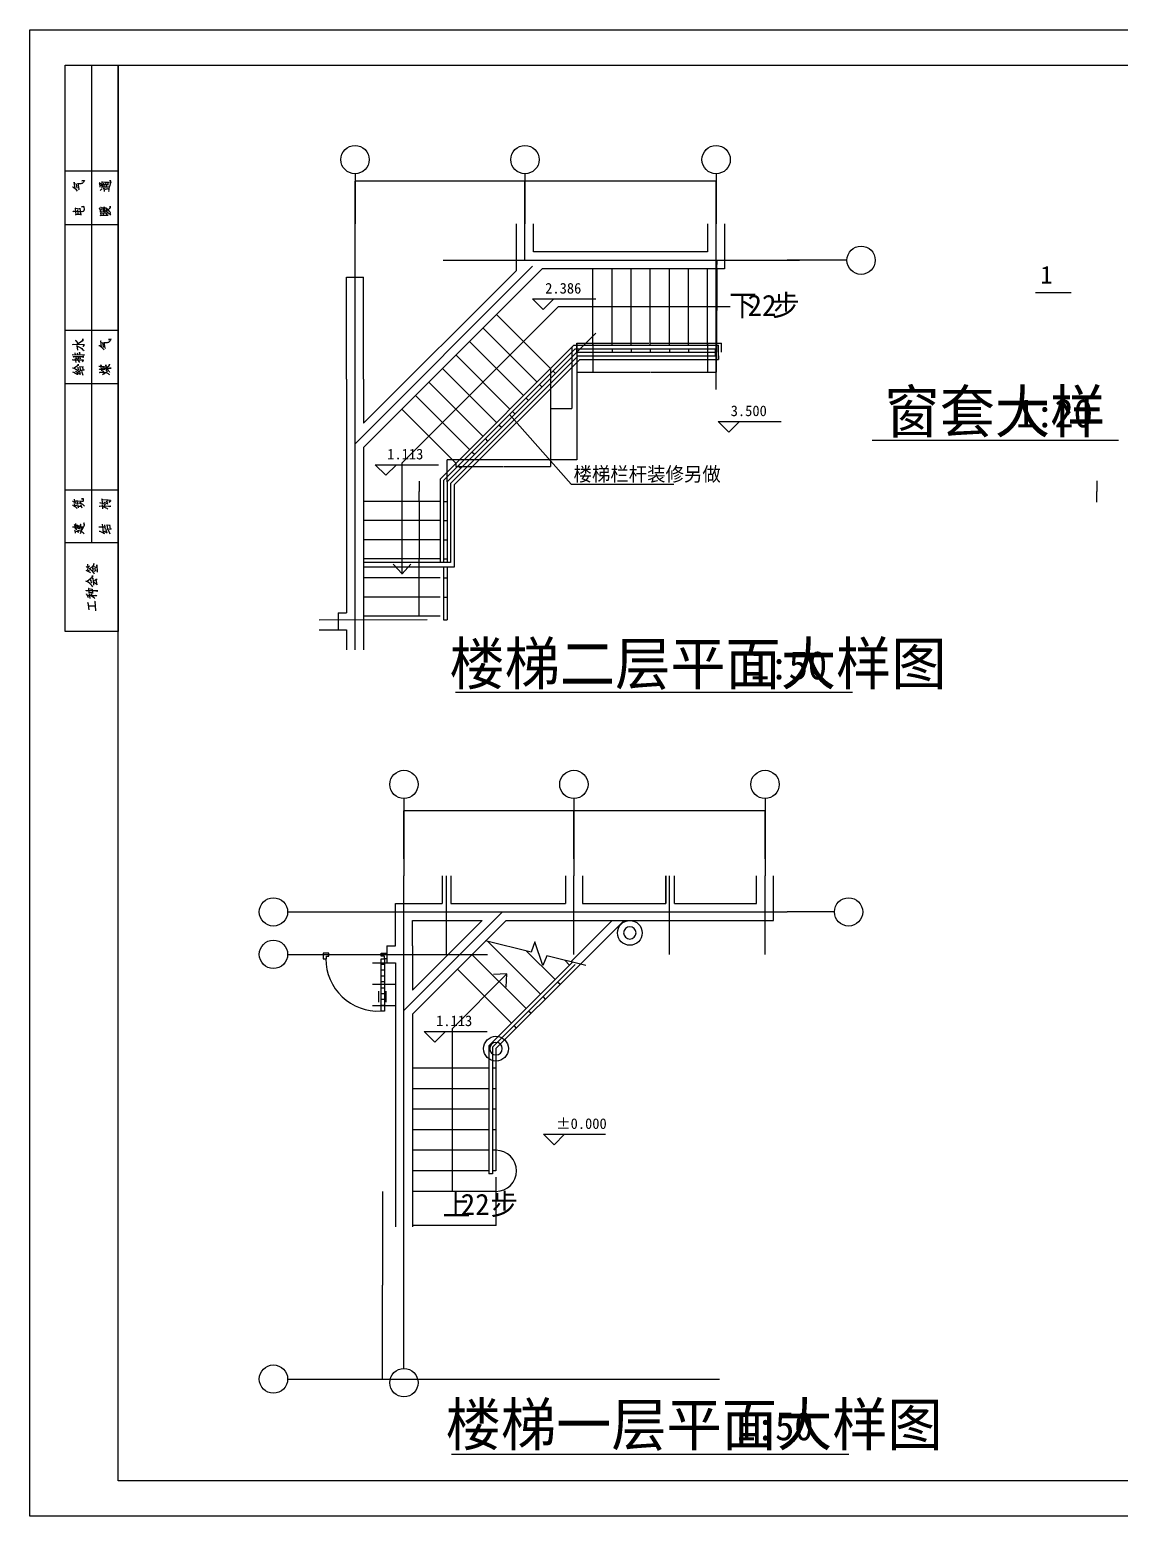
# Model space of a CAD drawing. Header units: metres. Extents: x -856099 to -826399, y -28699 to -7699.
# Drawn here: x -856099 to -840696, y -28699 to -7699 of the extents above; entities that cross this region are included whole.
import ezdxf

# ---------------------------------------------------------------- set-up
doc = ezdxf.new("R2010")
doc.units = ezdxf.units.M
for name, color, linetype in [('AXIS', 3, 'Continuous'), ('COLUMN', 7, 'Continuous'), ('DOTE', 1, 'Continuous'), ('PUB_DIM', 3, 'Continuous'), ('STAIR', 2, 'Continuous'), ('TEXT', 7, 'Continuous'), ('WALL', 255, 'Continuous'), ('WINDOW', 2, 'Continuous')]:
    doc.layers.add(name, color=color, linetype=linetype)
doc.dimstyles.get("Standard").update_dxf_attribs({"dimtxt": 2.5, "dimasz": 2.5, "dimexe": 1.25, "dimexo": 0.625, "dimtad": 1, "dimcen": 2.5, "dimazin": 3, "dimtfac": 1, "dimtmove": 0, "dimatfit": 3})

# ---------------------------------------------------------------- blocks, each defined once
blk = doc.blocks.new('M_A24LXR')
for p, q in [((-0.49, 0.75), (-0.49, 0.58)), ((-0.46, 0.07), (-0.46, 0.89)), ((-0.46, 0.89), (-0.41, 0.89)), ((-0.46, 0.8), (-0.41, 0.8)), ((-0.46, 0.71), (-0.41, 0.71)), ((-0.41, 0.89), (-0.41, 0.07)), ((-0.37, 0.75), (-0.37, 0.58)), ((-0.46, 0.62), (-0.41, 0.62)), ((-0.46, 0.53), (-0.41, 0.53)), ((-0.46, 0.43), (-0.41, 0.43)), ((-0.46, 0.34), (-0.41, 0.34)), ((-0.46, 0.25), (-0.41, 0.25)), ((-0.5, 0.07), (-0.46, 0.07)), ((-0.5, -0.02), (-0.5, 0.07)), ((-0.46, 0.16), (-0.41, 0.16)), ((-0.41, 0.07), (-0.46, 0.07)), ((-0.46, 0.07), (-0.46, 0.03)), ((-0.46, 0.03), (-0.41, 0.03)), ((-0.41, 0.03), (-0.41, -0.02)), ((0.45, 0.03), (0.41, 0.03)), ((0.41, 0.03), (0.41, -0.02)), ((0.5, 0.07), (0.45, 0.07)), ((0.45, 0.07), (0.45, 0.03)), ((0.5, -0.02), (0.5, 0.07)), ((-0.5, -0.02), (-0.5, -0.02)), ((-0.41, -0.02), (-0.5, -0.02)), ((0.41, -0.02), (0.5, -0.02)), ((0.5, -0.02), (0.5, -0.02))]:
    blk.add_line(p, q)
blk.add_arc((-0.36, 0.07), 0.82, 359.91, 93.18)
blk = doc.blocks.new('_AXISO')
blk.add_circle((0, 0), 0.5)
blk = doc.blocks.new('_YZH')
blk.add_lwpolyline([(-0.25, 0, 1), (0.25, 0, 1)], format="xyb", close=True)
blk = doc.blocks.new('A_SIGN')
for p, q in [((-135, 0), (-135, 15)), ((-120, 15), (-120, 0)), ((-90, 0), (-90, 15)), ((-75, 0), (-75, 15)), ((-45, 15), (-45, 0)), ((-30, 0), (-30, 15)), ((-135, 7.5), (0, 7.5))]:
    blk.add_line(p, q)
blk.add_lwpolyline([(0, 0), (-160, 0), (-160, 15), (0, 15)], close=True)
for points in [[(-130.55, 10.42), (-130.6, 10.17), (-130.55, 9.98), (-130.52, 12.76), (-130.55, 12.96)], [(-125.26, 11.58), (-125.15, 11.72), (-124.98, 11.88), (-124.81, 12.13), (-124.43, 12.79), (-124.43, 12.93)], [(-123.85, 11.86), (-123.71, 12.08), (-123.49, 12.41), (-123.3, 12.79), (-123.27, 12.93)], [(-86.71, 11.65), (-87.5, 11.51), (-87.45, 11.54), (-87.12, 12.09), (-86.84, 12.59), (-86.79, 12.78)], [(-86.65, 11.12), (-86.37, 11.43), (-86.18, 11.7), (-85.93, 12.12), (-85.74, 12.45), (-85.63, 12.78), (-85.63, 12.92)], [(-85, 11.54), (-84.86, 11.4), (-84.45, 11.32), (-84.89, 11.35), (-85.69, 12.61)], [(-83.37, 9.88), (-83.84, 10.13), (-83.4, 9.83), (-83.37, 9.88), (-83.34, 10.13), (-83.34, 12.89), (-83.29, 12.81), (-83.4, 12.97)], [(-82.46, 10.16), (-82.49, 9.94), (-82.46, 9.69), (-82.46, 12.72), (-82.43, 12.67), (-82.54, 12.81)], [(-81.88, 10.11), (-81.91, 9.83), (-81.88, 9.55), (-81.91, 12.89), (-81.85, 12.83), (-81.96, 12.97)], [(-79.04, 9.61), (-79.54, 9.97), (-79.04, 9.53), (-79.02, 9.66), (-78.99, 9.91), (-78.96, 12.72), (-79.02, 12.97)], [(-39.98, 9.79), (-40.01, 10.42), (-39.9, 9.76), (-39.96, 9.73), (-40.07, 9.71), (-40.75, 9.65), (-41.06, 9.68), (-41.2, 9.73), (-41.31, 9.87), (-41.39, 10.01), (-41.42, 10.28), (-41.42, 10.81), (-41.39, 12.1), (-41.39, 12.76), (-41.33, 12.74), (-41.44, 12.85)], [(-35.6, 11.5), (-35.27, 11.77), (-35.02, 12.08), (-34.66, 12.52), (-34.47, 12.82), (-34.47, 12.96)], [(-152.06, 8.56), (-151.9, 8.62), (-151.79, 8.59), (-153.88, 8.34)], [(-149.61, 8.86), (-149.47, 8.97), (-149.42, 8.95), (-149.86, 8.75), (-149.89, 8.75), (-150.19, 8.62), (-150.46, 8.53)], [(-149.86, 8.73), (-149.89, 6), (-149.91, 6.16), (-149.89, 6.33)], [(-149.14, 8.17), (-147.85, 8.31), (-147.9, 8.39), (-148.04, 7.38), (-149.11, 7.29), (-149.14, 7.13), (-149.14, 7.07), (-149.11, 7.35), (-149.14, 7.62), (-149.14, 8.17), (-149.2, 8.42)], [(-148.56, 6.3), (-148.62, 5.94), (-148.56, 5.8), (-148.56, 9.08), (-148.48, 9.03), (-148.62, 9.19)], [(-147.38, 7.13), (-147.05, 7.43), (-146.72, 7.76), (-146.44, 8.06), (-146.11, 8.53), (-145.86, 8.97), (-145.83, 9.11)], [(-144.84, 7.49), (-144.68, 7.35), (-144.24, 7.26), (-144.65, 7.29), (-144.68, 7.29), (-145.94, 8.78)], [(-143.49, 7.87), (-143.27, 8.15), (-143.08, 8.48), (-142.86, 8.89), (-142.83, 9.08)], [(-143.05, 8.53), (-142.25, 8.62)], [(-142.86, 8.5), (-142.67, 8.09)], [(-142.11, 8.17), (-141.78, 8.95), (-141.81, 9.08)], [(-141.98, 8.45), (-140.98, 8.59)], [(-141.67, 8.42), (-141.43, 7.98)], [(-132.5, 9.62), (-132.37, 9.73), (-132.17, 9.93), (-131.95, 10.2), (-131.81, 10.42), (-131.68, 10.67), (-131.57, 11.06), (-131.46, 11.5), (-131.4, 11.44), (-132.01, 11.3), (-131.95, 11.25), (-131.65, 12.08), (-131.59, 12.3), (-131.48, 12.24), (-132.23, 12.16)], [(-132.34, 10.7), (-132.06, 10.59), (-131.84, 10.5), (-131.51, 10.34), (-131.18, 10.15), (-130.74, 9.9), (-130.38, 9.73), (-130.33, 9.71), (-130.02, 9.54), (-129.33, 9.68), (-129.36, 9.68), (-130, 9.6), (-130.3, 9.68)], [(-131.32, 11.77), (-129.5, 11.97)], [(-129.83, 10.67), (-129.75, 10.73), (-129.67, 10.7), (-131.21, 10.59)], [(-130.99, 11.36), (-130, 11.47), (-130.08, 11.44), (-129.91, 12.46), (-129.8, 12.35), (-131.07, 12.19)], [(-131.07, 10.95), (-129.94, 11.08)], [(-124.1, 10.7), (-125.12, 10.31)], [(-124.18, 11.52), (-125.06, 11.36)], [(-124.7, 12.27), (-123.82, 12.35)], [(-124.59, 9.57), (-124.51, 9.62), (-124.37, 9.79), (-124.18, 10.01), (-124.04, 10.2), (-123.93, 10.42), (-123.85, 10.75), (-123.8, 11.08), (-123.82, 11.44), (-123.85, 11.69)], [(-124.57, 11.41), (-124.57, 10.5)], [(-124.48, 12.27), (-124.37, 11.99), (-124.35, 11.91), (-124.35, 11.74)], [(-123.8, 11.47), (-123.05, 11.58), (-123.13, 11.63), (-123.13, 11.47), (-123.16, 10.15), (-123.16, 9.95), (-123.11, 9.84), (-123.02, 9.79), (-122.91, 9.79), (-122.56, 9.82), (-122.5, 9.84), (-122.5, 10.39), (-122.56, 9.84)], [(-123.41, 10.5), (-123.46, 10.62), (-123.8, 10.89)], [(-123.55, 12.27), (-122.61, 12.35)], [(-123.27, 12.27), (-123.11, 11.97), (-123.08, 11.83)], [(-86.51, 10.41), (-87.64, 9.97)], [(-86.48, 10.96), (-87.45, 10.71), (-87.37, 10.77), (-87.09, 11.1), (-86.93, 11.35), (-86.54, 11.95), (-86.51, 12.03)], [(-85.33, 11.4), (-86.21, 11.29)], [(-86.21, 10.99), (-86.18, 10.74), (-86.15, 10.19), (-86.13, 9.61), (-86.15, 9.91), (-85.19, 9.97), (-85.33, 9.97), (-85.22, 10.93), (-85.13, 10.82), (-86.18, 10.74)], [(-84.03, 10.88), (-82.93, 11.57)], [(-83.98, 11.92), (-82.9, 12.12)], [(-83.01, 10.63), (-82.49, 10.77)], [(-82.96, 11.81), (-82.46, 11.92)], [(-82.54, 11.35), (-82.96, 11.24)], [(-81.28, 11.57), (-81.88, 11.43)], [(-81.85, 12.06), (-81.3, 12.2)], [(-81.85, 10.77), (-81.06, 10.93), (-81.17, 10.96), (-81.36, 10.88)], [(-80.5, 11.46), (-79.35, 11.59), (-79.26, 11.62), (-79.32, 11.7), (-79.46, 11.32), (-79.65, 10.93), (-79.84, 10.6), (-80.06, 10.33), (-80.31, 10.05), (-80.56, 9.83), (-80.7, 9.72)], [(-77.89, 10.08), (-77.36, 9.99), (-77.89, 9.99), (-78, 10.16), (-78.27, 10.63), (-78.52, 11.07), (-78.74, 11.46), (-78.96, 11.79)], [(-78.63, 11.26), (-77.89, 11.92), (-77.8, 12.12)], [(-77.86, 10.05), (-78.11, 10.33)], [(-42.3, 11.88), (-40.4, 12.08), (-40.42, 12.16), (-40.64, 10.81), (-40.45, 10.81), (-42.22, 10.64), (-42.19, 10.34), (-42.22, 10.95), (-42.22, 11), (-42.24, 11.61), (-42.3, 11.99), (-42.38, 12.19)], [(-41.91, 11.33), (-40.86, 11.44)], [(-32.68, 9.62), (-32.68, 10.26), (-32.62, 9.54), (-32.74, 9.62), (-32.9, 9.68), (-33.07, 9.79), (-33.18, 9.93), (-33.31, 10.06), (-33.4, 10.2), (-33.45, 10.37), (-33.51, 10.53), (-33.53, 10.73), (-33.56, 10.97), (-33.56, 11.39), (-33.56, 11.52), (-33.48, 11.44), (-35.08, 11.17), (-35.16, 11.14), (-35.22, 11.19)], [(-34.86, 12.21), (-33.04, 12.46), (-33.2, 12.49), (-33.48, 12.38)], [(-33.73, 11.88), (-33.62, 11.94), (-33.51, 11.91), (-34.72, 11.74), (-34.75, 11.72), (-34.8, 11.74)], [(-154.18, 6.3), (-151.43, 6.52), (-151.51, 6.58), (-151.76, 6.49)], [(-152.83, 8.37), (-152.78, 8.15), (-152.81, 6.41)], [(-150.8, 6.58), (-150.63, 6.74), (-150.41, 7.02), (-150.13, 7.4), (-149.86, 7.95)], [(-150.66, 7.9), (-149.39, 8.09)], [(-149.86, 7.73), (-149.5, 7.46), (-149.42, 7.38)], [(-145.17, 7.15), (-145.06, 7.18), (-144.95, 7.15), (-146.85, 6.99), (-146.96, 7.02)], [(-146.05, 6.93), (-146.08, 6.82), (-146.5, 6.3), (-146.74, 6), (-146.83, 5.97), (-145.31, 6.22), (-145.7, 6.69)], [(-145.7, 7.71), (-145.56, 7.76), (-145.45, 7.76), (-146.33, 7.65), (-146.39, 7.65), (-146.41, 7.65)], [(-145.31, 6.22), (-145.2, 6.08), (-145.12, 5.91)], [(-143.8, 6.66), (-143.6, 6.8), (-143.41, 6.93), (-143.02, 7.24), (-142.8, 7.49), (-142.78, 7.54), (-142.33, 8.04), (-142.31, 8.17)], [(-141.65, 6.05), (-141.34, 6.08), (-141.2, 6.08), (-143.3, 5.94)], [(-142.94, 6.8), (-142.8, 6.44), (-142.8, 6.27), (-142.83, 6.49)], [(-141.95, 7.29), (-142.83, 7.18)], [(-142.36, 6.69), (-142.36, 6.38), (-142.31, 6.6), (-142.42, 7.02)], [(-142.36, 7.98), (-141.26, 6.93), (-140.82, 6.93), (-141.26, 6.96), (-141.48, 7.15)], [(-142.06, 6.02), (-141.73, 6.8), (-141.73, 6.99)], [(-131.64, 5.39), (-131.66, 5.2), (-131.91, 4.67), (-132.3, 4.01), (-132.41, 3.96), (-131.64, 4.07), (-131.55, 4.29), (-131.55, 4.42), (-131.58, 4.2), (-132.08, 3.29), (-132.13, 3.18), (-132.27, 3.13), (-131.39, 3.38)], [(-131.25, 4.26), (-131.22, 4.26), (-129.65, 4.42)], [(-130.56, 3.68), (-130.53, 4.53), (-130.53, 5.36), (-130.59, 5.47)], [(-125.49, 2.94), (-125.3, 3.16), (-125.13, 3.4), (-124.94, 3.74), (-124.66, 4.23)], [(-125.32, 4.31), (-124.14, 4.45)], [(-124.64, 2.77), (-124.66, 2.36), (-124.64, 2.11), (-124.66, 5.28), (-124.69, 5.42)], [(-124.19, 3.63), (-124.08, 3.85), (-123.95, 4.15), (-123.84, 4.45), (-123.73, 4.95), (-123.7, 5.2)], [(-123.84, 4.42), (-123.7, 4.4), (-122.57, 4.56), (-122.65, 4.64), (-122.68, 4.45), (-122.68, 4.4), (-122.79, 3.21), (-122.79, 3.16), (-122.84, 2.8), (-122.93, 2.47), (-123.01, 2.25), (-123.07, 2.11), (-123.53, 2.58), (-123.04, 2.16), (-122.98, 2.33)], [(-87.53, 2.33), (-87.37, 2.55), (-87.23, 2.74), (-87.12, 2.94), (-87.04, 3.13), (-86.98, 3.35), (-86.93, 3.57), (-86.9, 3.82), (-86.87, 4.12), (-86.84, 4.45), (-86.84, 5.25), (-86.82, 5.2), (-86.9, 5.36)], [(-87.39, 4.45), (-87.17, 4.07), (-87.17, 3.96), (-87.17, 3.82), (-87.2, 4.09)], [(-86.9, 3.85), (-86.51, 4.29), (-86.46, 4.48)], [(-86.35, 4.67), (-84.64, 4.87), (-84.72, 4.87), (-84.97, 4.81)], [(-85.96, 5.39), (-85.93, 5.25), (-85.93, 4.48), (-85.93, 3.74), (-85.96, 3.87), (-85.19, 3.96), (-85.27, 3.93), (-85.13, 5.31), (-85.16, 5.47)], [(-85.93, 4.29), (-85.41, 4.37)], [(-80.45, 3.98), (-80.12, 4.26), (-79.87, 4.56), (-79.51, 5), (-79.32, 5.31), (-79.32, 5.44)], [(-79.71, 4.7), (-77.89, 4.95), (-78.05, 4.98), (-78.33, 4.87)], [(-78.58, 4.37), (-78.46, 4.42), (-78.35, 4.4), (-79.57, 4.23), (-79.59, 4.2), (-79.65, 4.23)], [(-42.48, 5.09), (-42.42, 4.84), (-42.39, 3.21), (-42.42, 2.8), (-42.42, 3.18), (-42.06, 3.24), (-41.93, 3.13), (-41.9, 3.46), (-41.84, 5.06), (-41.79, 4.98), (-42.42, 4.87)], [(-40.47, 4.31), (-40.3, 4.4), (-40.22, 4.37), (-41.54, 4.18)], [(-41.51, 4.98), (-41.18, 5.03), (-40.74, 5.14), (-40.41, 5.31), (-40.33, 5.39)], [(-41.48, 4.78), (-41.35, 4.56), (-41.32, 4.4)], [(-40.91, 4.51), (-40.91, 4.62), (-40.91, 4.7), (-40.99, 4.95)], [(-40.49, 4.51), (-40.22, 4.92), (-40.19, 5.03)], [(-35.01, 4.56), (-35.09, 4.76), (-35.39, 5.09)], [(-34.51, 4.7), (-34.43, 4.4), (-34.43, 3.16), (-34.43, 2.8), (-34.49, 2.99), (-34.43, 3.27)], [(-33.66, 4.59), (-33.71, 4.7), (-34.07, 4.95), (-33.74, 4.73), (-33.24, 5.39), (-33.22, 5.33), (-34.49, 5.2)], [(-34.43, 4.42), (-33.93, 4.48), (-33.44, 4.53), (-32.97, 4.56), (-33.02, 4.67), (-33.05, 3.82), (-33.08, 3.29), (-33.11, 2.85), (-33.13, 2.66), (-33.47, 2.99)], [(-33.77, 3.24), (-33.82, 2.91), (-33.77, 2.72), (-33.77, 3.07), (-33.77, 3.1), (-33.8, 3.76), (-33.8, 4.45)], [(-131.31, 2.8), (-132.44, 2.33)], [(-131.17, 3.6), (-129.84, 3.74)], [(-131.11, 3.27), (-131.08, 3.05), (-131.06, 2.19), (-131.06, 2.03), (-131.11, 2.22), (-129.98, 2.33), (-130.06, 2.3), (-129.98, 3.27), (-130.01, 3.16), (-129.9, 3.18), (-131.06, 3.05)], [(-124.61, 4.04), (-124.31, 3.76)], [(-123.26, 3.24), (-124.08, 3.02), (-124, 3.05), (-123.86, 3.32), (-123.59, 3.87), (-123.56, 4.04)], [(-123.18, 2.99), (-123.18, 3.16), (-123.42, 3.49)], [(-86.93, 3.43), (-86.65, 3.27), (-86.57, 3.16), (-86.51, 3.02)], [(-86.82, 2.41), (-86.62, 2.5), (-86.46, 2.63), (-86.24, 2.77), (-86.04, 2.96), (-85.74, 3.32)], [(-86.35, 3.29), (-84.69, 3.46), (-84.8, 3.46), (-85.05, 3.4)], [(-85.63, 3.74), (-85.6, 3.68), (-85.63, 2.03), (-85.66, 2.22), (-85.63, 2.5)], [(-85.49, 3.35), (-84.89, 2.55), (-84.45, 2.5), (-84.89, 2.58), (-85.02, 2.69)], [(-80.06, 3.68), (-80.01, 3.63), (-79.93, 3.65), (-78.33, 3.93), (-78.41, 4.01), (-78.41, 3.87), (-78.41, 3.46), (-78.38, 3.21), (-78.35, 3.02), (-78.3, 2.85), (-78.24, 2.69), (-78.16, 2.55), (-78.02, 2.41), (-77.91, 2.28), (-77.75, 2.16), (-77.58, 2.11), (-77.47, 2.03), (-77.53, 2.74), (-77.53, 2.11)], [(-42.39, 4.07), (-42.06, 4.12)], [(-41.04, 4.18), (-41.02, 4.07), (-41.18, 3.63), (-41.32, 3.35), (-41.48, 3.1), (-41.71, 2.83), (-41.93, 2.55), (-42.15, 2.36), (-42.37, 2.16)], [(-41.9, 2.14), (-41.76, 2.19), (-41.57, 2.3), (-41.32, 2.44), (-41.07, 2.61), (-40.85, 2.83), (-40.71, 2.99), (-40.55, 3.21), (-40.33, 3.57), (-40.3, 3.52), (-41.13, 3.38), (-41.24, 3.43)], [(-41.71, 3.71), (-40.02, 3.96), (-40.11, 3.98), (-40.3, 3.93)], [(-41.18, 3.18), (-41.13, 3.18), (-40.33, 2.28), (-39.83, 2.25), (-40.3, 2.3), (-40.47, 2.41)], [(-33.47, 2.22), (-33.16, 2.16), (-32.53, 2.3), (-33.16, 2.11), (-33.52, 2.25), (-33.99, 2.39), (-34.51, 2.55), (-34.87, 2.61), (-35.23, 2.69), (-35.48, 2.72), (-35.7, 2.69)], [(-35.12, 2.69), (-35.06, 2.85), (-34.98, 3.13), (-35.01, 3.32), (-35.09, 3.49), (-35.12, 3.63), (-35.09, 3.74), (-34.95, 3.98), (-34.87, 4.15), (-34.79, 4.09), (-35.67, 3.93)], [(-34.21, 3.93), (-33.33, 4.07)], [(-33.27, 3.6), (-34.21, 3.43)]]:
    blk.add_lwpolyline(points)
blk = doc.blocks.new('*D1')
for p, q in [((-848372.15, -12140.64), (-848372.15, -12538.04)), ((-848144.06, -12140.64), (-848144.06, -12538.04)), ((-848371.9, -12538.04), (-848259.605, -12538.04)), ((-848256.605, -12538.04), (-848144.31, -12538.04))]:
    blk.add_line(p, q)
at = {"layer": 'Defpoints'}
for p in [(-848372.15, -12140.64), (-848144.06, -12140.64), (-848372.15, -12538.04)]:
    blk.add_point(p, dxfattribs=at)
at = {"layer": 'PUB_DIM', "insert": (-848258.105, -12538.04), "char_height": 1, "attachment_point": 5}
blk.add_mtext('220', dxfattribs=at)
blk = doc.blocks.new('*D2')
for p, q in [((-848144.06, -12140.64), (-848144.06, -12538.04)), ((-846524.06, -12140.64), (-846524.06, -12538.04)), ((-848143.81, -12538.04), (-847339.06, -12538.04)), ((-847329.06, -12538.04), (-846524.31, -12538.04))]:
    blk.add_line(p, q)
at = {"layer": 'Defpoints'}
for p in [(-848144.06, -12140.64), (-846524.06, -12140.64), (-848144.06, -12538.04)]:
    blk.add_point(p, dxfattribs=at)
at = {"layer": 'PUB_DIM', "insert": (-847334.06, -12538.04), "char_height": 1, "attachment_point": 5}
blk.add_mtext('6X270=1620', dxfattribs=at)
blk = doc.blocks.new('*D3')
for p, q in [((-846524.06, -12140.64), (-846524.06, -12538.04)), ((-846404.06, -12140.64), (-846404.06, -12538.04)), ((-846523.81, -12538.04), (-846465.56, -12538.04)), ((-846462.56, -12538.04), (-846404.31, -12538.04))]:
    blk.add_line(p, q)
at = {"layer": 'Defpoints'}
for p in [(-846524.06, -12140.64), (-846404.06, -12140.64), (-846524.06, -12538.04)]:
    blk.add_point(p, dxfattribs=at)
at = {"layer": 'PUB_DIM', "insert": (-846464.06, -12538.04), "char_height": 1, "attachment_point": 5}
blk.add_mtext('120', dxfattribs=at)
blk = doc.blocks.new('*D4')
for p, q in [((-846394.25, -11075.3), (-846394.25, -11665.3)), ((-846394.5, -11665.3), (-846394.75, -11665.3)), ((-846394.25, -12255.3), (-846394.25, -11665.3)), ((-846394.25, -11665.3), (-846394.25, -11665.3)), ((-846394, -11665.3), (-846393.75, -11665.3))]:
    blk.add_line(p, q)
at = {"layer": 'Defpoints'}
for p in [(-846394.25, -11075.3), (-846394.25, -11665.3), (-846394.25, -12255.3)]:
    blk.add_point(p, dxfattribs=at)
at = {"layer": 'PUB_DIM', "insert": (-846394.25, -11664.175), "char_height": 1, "attachment_point": 5}
blk.add_mtext('1200', dxfattribs=at)
blk = doc.blocks.new('*D5')
for p, q in [((-848742.8, -12484.53), (-848742.8, -13867.2)), ((-850079.23, -13820.96), (-850079.23, -13867.2)), ((-850078.98, -13867.2), (-849416.015, -13867.2)), ((-849406.015, -13867.2), (-848743.05, -13867.2))]:
    blk.add_line(p, q)
at = {"layer": 'Defpoints'}
for p in [(-848742.8, -12484.53), (-850079.23, -13820.96), (-850079.23, -13867.2)]:
    blk.add_point(p, dxfattribs=at)
at = {"layer": 'PUB_DIM', "insert": (-849411.015, -13867.2), "char_height": 1, "attachment_point": 5}
blk.add_mtext('7X270=1890', dxfattribs=at)
blk = doc.blocks.new('*D6')
for p, q in [((-848442.86, -12184.59), (-848442.86, -13049.02)), ((-848742.8, -12484.53), (-848742.8, -13049.02)), ((-848742.55, -13049.02), (-848594.33, -13049.02)), ((-848591.33, -13049.02), (-848443.11, -13049.02))]:
    blk.add_line(p, q)
at = {"layer": 'Defpoints'}
for p in [(-848442.86, -12184.59), (-848742.8, -12484.53), (-848742.8, -13049.02)]:
    blk.add_point(p, dxfattribs=at)
at = {"layer": 'PUB_DIM', "insert": (-848592.83, -13049.02), "char_height": 1, "attachment_point": 5}
blk.add_mtext('420', dxfattribs=at)
blk = doc.blocks.new('*D7')
for p, q in [((-850597.82, -14363.2), (-850597.82, -15173.2)), ((-850598.07, -15173.2), (-850598.32, -15173.2)), ((-850597.82, -15983.2), (-850597.82, -15173.2)), ((-850597.82, -15173.2), (-850597.82, -15173.2)), ((-850597.57, -15173.2), (-850597.32, -15173.2))]:
    blk.add_line(p, q)
at = {"layer": 'Defpoints'}
for p in [(-850597.82, -14363.2), (-850597.82, -15173.2), (-850597.82, -15983.2)]:
    blk.add_point(p, dxfattribs=at)
at = {"layer": 'PUB_DIM', "insert": (-850597.82, -15172.075), "char_height": 1, "attachment_point": 5}
blk.add_mtext('6X270=1620', dxfattribs=at)
blk = doc.blocks.new('*D8')
for p, q in [((-848372.15, -12255.3), (-848372.15, -12124.37)), ((-848371.9, -12124.37), (-847353.495, -12124.37)), ((-847346.495, -12124.37), (-846328.09, -12124.37)), ((-846327.84, -12255.3), (-846327.84, -12124.37))]:
    blk.add_line(p, q)
at = {"layer": 'Defpoints'}
for p in [(-848372.15, -12124.37), (-848372.15, -12255.3), (-846327.84, -12255.3)]:
    blk.add_point(p, dxfattribs=at)
at = {"layer": 'PUB_DIM', "insert": (-847349.995, -12124.37), "char_height": 1, "attachment_point": 5}
blk.add_mtext('2044,31', dxfattribs=at)
blk = doc.blocks.new('*D9')
for p, q in [((-848372.15, -12255.3), (-848372.15, -13773.73)), ((-849291.605, -13773.73), (-850204.31, -13773.73)), ((-850204.06, -14087.21), (-850204.06, -13773.73)), ((-848371.9, -13773.73), (-849284.605, -13773.73))]:
    blk.add_line(p, q)
at = {"layer": 'Defpoints'}
for p in [(-848372.15, -12255.3), (-848372.15, -13773.73), (-850204.06, -14087.21)]:
    blk.add_point(p, dxfattribs=at)
at = {"layer": 'PUB_DIM', "insert": (-849288.105, -13773.73), "char_height": 1, "attachment_point": 5}
blk.add_mtext('1831,91', dxfattribs=at)
blk = doc.blocks.new('*D10')
for p, q in [((-850598.07, -14219.82), (-850598.32, -14219.82)), ((-850597.82, -14076.45), (-850597.82, -14219.82)), ((-850597.82, -14363.2), (-850597.82, -14219.82)), ((-850597.82, -14219.82), (-850597.82, -14219.82)), ((-850597.57, -14219.82), (-850597.32, -14219.82))]:
    blk.add_line(p, q)
at = {"layer": 'Defpoints'}
for p in [(-850597.82, -14076.45), (-850597.82, -14219.82), (-850597.82, -14363.2)]:
    blk.add_point(p, dxfattribs=at)
at = {"layer": 'PUB_DIM', "insert": (-850597.82, -14218.695), "char_height": 1, "attachment_point": 5}
blk.add_mtext('280', dxfattribs=at)
blk = doc.blocks.new('*D11')
for p, q in [((-846394.5, -11015.29), (-846394.75, -11015.29)), ((-846394.25, -10955.28), (-846394.25, -11015.29)), ((-846394.25, -11075.3), (-846394.25, -11015.29)), ((-846394.25, -11015.29), (-846394.25, -11015.29)), ((-846394, -11015.29), (-846393.75, -11015.29))]:
    blk.add_line(p, q)
at = {"layer": 'Defpoints'}
for p in [(-846394.25, -10955.28), (-846394.25, -11015.29), (-846394.25, -11075.3)]:
    blk.add_point(p, dxfattribs=at)
at = {"layer": 'PUB_DIM', "insert": (-846394.25, -11014.165), "char_height": 1, "attachment_point": 5}
blk.add_mtext('120', dxfattribs=at)
blk = doc.blocks.new('*D12')
for p, q in [((-851118.04, -24109.05), (-851118.04, -25435.09)), ((-851118.29, -25435.09), (-851118.54, -25435.09)), ((-851118.04, -26761.13), (-851118.04, -25435.09)), ((-851118.04, -25435.09), (-851118.04, -25435.09)), ((-851117.79, -25435.09), (-851117.54, -25435.09))]:
    blk.add_line(p, q)
at = {"layer": 'Defpoints'}
for p in [(-851118.04, -24109.05), (-851118.04, -25435.09), (-851118.04, -26761.13)]:
    blk.add_point(p, dxfattribs=at)
at = {"layer": 'PUB_DIM', "insert": (-851118.04, -25433.965), "char_height": 1, "attachment_point": 5}
blk.add_mtext('2650', dxfattribs=at)
blk = doc.blocks.new('*D13')
for p, q in [((-850693.41, -23907.73), (-850693.41, -24590.4)), ((-849513.41, -23907.73), (-849513.41, -24590.4)), ((-850105.41, -24590.4), (-850693.66, -24590.4)), ((-849513.16, -24590.4), (-850101.41, -24590.4))]:
    blk.add_line(p, q)
at = {"layer": 'Defpoints'}
for p in [(-850693.41, -23907.73), (-849513.41, -23907.73), (-849513.41, -24590.4)]:
    blk.add_point(p, dxfattribs=at)
at = {"layer": 'PUB_DIM', "insert": (-850103.41, -24590.4), "char_height": 1, "attachment_point": 5}
blk.add_mtext('1200', dxfattribs=at)
blk = doc.blocks.new('*D14')
for p, q in [((-847065.42, -18734.47), (-848413.67, -18734.47)), ((-848413.42, -19409.3), (-848413.42, -18734.47)), ((-845713.17, -18734.47), (-847061.42, -18734.47)), ((-845713.42, -19409.3), (-845713.42, -18734.47))]:
    blk.add_line(p, q)
at = {"layer": 'Defpoints'}
for p in [(-845713.42, -18734.47), (-848413.42, -19409.3), (-845713.42, -19409.3)]:
    blk.add_point(p, dxfattribs=at)
at = {"layer": 'PUB_DIM', "insert": (-847063.42, -18734.47), "char_height": 1, "attachment_point": 5}
blk.add_mtext('2700', dxfattribs=at)
blk = doc.blocks.new('*D15')
for p, q in [((-849615.42, -18734.47), (-850813.67, -18734.47)), ((-850813.42, -19409.3), (-850813.42, -18734.47)), ((-848413.17, -18734.47), (-849611.42, -18734.47)), ((-848413.42, -19409.3), (-848413.42, -18734.47))]:
    blk.add_line(p, q)
at = {"layer": 'Defpoints'}
for p in [(-848413.42, -18734.47), (-850813.42, -19409.3), (-848413.42, -19409.3)]:
    blk.add_point(p, dxfattribs=at)
at = {"layer": 'PUB_DIM', "insert": (-849613.42, -18734.47), "char_height": 1, "attachment_point": 5}
blk.add_mtext('2400', dxfattribs=at)
blk = doc.blocks.new('*D16')
for p, q in [((-847756.05, -9839.03), (-849104.3, -9839.03)), ((-849104.05, -10568.2), (-849104.05, -9839.03)), ((-846403.8, -9839.03), (-847752.05, -9839.03)), ((-846404.05, -10568.2), (-846404.05, -9839.03))]:
    blk.add_line(p, q)
at = {"layer": 'Defpoints'}
for p in [(-846404.05, -9839.03), (-849104.05, -10568.2), (-846404.05, -10568.2)]:
    blk.add_point(p, dxfattribs=at)
at = {"layer": 'PUB_DIM', "insert": (-847754.05, -9839.03), "char_height": 1, "attachment_point": 5}
blk.add_mtext('2700', dxfattribs=at)
blk = doc.blocks.new('*D17')
for p, q in [((-850306.05, -9839.03), (-851504.3, -9839.03)), ((-851504.05, -10568.2), (-851504.05, -9839.03)), ((-849103.8, -9839.03), (-850302.05, -9839.03)), ((-849104.05, -10568.2), (-849104.05, -9839.03))]:
    blk.add_line(p, q)
at = {"layer": 'Defpoints'}
for p in [(-849104.05, -9839.03), (-851504.05, -10568.2), (-849104.05, -10568.2)]:
    blk.add_point(p, dxfattribs=at)
at = {"layer": 'PUB_DIM', "insert": (-850304.05, -9839.03), "char_height": 1, "attachment_point": 5}
blk.add_mtext('2400', dxfattribs=at)
blk = doc.blocks.new('*D21')
for p, q in [((-841027.88, -14221.38), (-841028.13, -14221.38)), ((-841027.63, -14071.38), (-841027.63, -14221.38)), ((-841027.63, -14371.38), (-841027.63, -14221.38)), ((-841027.63, -14221.38), (-841027.63, -14221.38)), ((-841027.38, -14221.38), (-841027.13, -14221.38))]:
    blk.add_line(p, q)
at = {"layer": 'Defpoints'}
for p in [(-841027.63, -14071.38), (-841027.63, -14221.38), (-841027.63, -14371.38)]:
    blk.add_point(p, dxfattribs=at)
at = {"layer": 'PUB_DIM', "insert": (-841027.63, -14220.255), "char_height": 1, "attachment_point": 5}
blk.add_mtext('120 ', dxfattribs=at)

msp = doc.modelspace()

# ---------------------------------------------------------------- linework, layer by layer
for points in [[(-856098.68, -28698.84), (-856098.68, -7698.84), (-826398.68, -7698.84), (-826398.68, -28698.84)], [(-826898.68, -28198.84), (-854848.68, -28198.84), (-854848.68, -8198.84), (-826898.68, -8198.84)]]:
    msp.add_lwpolyline(points, close=True)
for points in [[(-844201.83, -13494.95), (-840722.84, -13494.95)], [(-852010.47, -16175.28), (-851744.06, -16175.28)], [(-850086.44, -17055.31), (-844476.21, -17055.31)], [(-851258.65, -20881.13), (-851053.41, -20881.13)], [(-851258.65, -21181.13), (-850933.41, -21181.13)], [(-851258.65, -21481.13), (-850933.41, -21481.13)], [(-850139.81, -27821.79), (-844529.59, -27821.79)]]:
    msp.add_lwpolyline(points)
for centre in [(-847622.98, -20457.98), (-849513.41, -22093.07)]:
    msp.add_circle(centre, 175)
at = {"layer": 'AXIS'}
for p, q in [((-851504.06, -9733.69), (-851504.06, -10441.89)), ((-849104.06, -9733.69), (-849104.06, -10441.89)), ((-846404.06, -9733.69), (-846404.06, -10441.89)), ((-844556.46, -10955.28), (-845402.83, -10955.28)), ((-850813.41, -18560.09), (-850813.41, -19653.68)), ((-848413.41, -18560.09), (-848413.41, -19653.68)), ((-845713.41, -18560.09), (-845713.41, -19653.68)), ((-852456.34, -20161.13), (-851258.65, -20161.13)), ((-844733.94, -20161.13), (-845402.83, -20161.13)), ((-852456.34, -20761.13), (-851258.65, -20761.13)), ((-850813.41, -26611.5), (-850813.41, -24611.5)), ((-852456.34, -26761.13), (-851258.65, -26761.13))]:
    msp.add_line(p, q, dxfattribs=at)
at = {"layer": 'DOTE'}
for p, q in [((-851504.06, -16458.82), (-851504.06, -10441.89)), ((-849104.06, -10955.28), (-849104.06, -10441.89)), ((-846404.06, -12780.91), (-846404.06, -10441.89)), ((-851504.06, -13548.74), (-848995.48, -11040.16)), ((-850260.66, -10955.28), (-845226.82, -10955.28)), ((-852010.47, -16036.71), (-850485.07, -16031.64)), ((-850813.41, -24611.5), (-850813.41, -19653.68)), ((-850213.41, -20761.13), (-850213.41, -19653.68)), ((-848413.41, -20761.13), (-848413.41, -19653.68)), ((-847063.41, -20761.13), (-847063.41, -19653.68)), ((-845713.41, -20761.13), (-845713.41, -19653.68)), ((-851258.65, -20161.13), (-845402.83, -20161.13)), ((-850813.41, -21554.57), (-849419.98, -20161.13)), ((-851258.65, -20761.13), (-849631.03, -20761.13)), ((-851258.65, -26761.13), (-846356.35, -26761.13))]:
    msp.add_line(p, q, dxfattribs=at)
at = {"layer": 'PUB_DIM'}
for p, q in [((-848845.61, -11650.78), (-848995.61, -11500.78)), ((-848995.61, -11500.78), (-848695.61, -11500.78)), ((-848695.61, -11500.78), (-848845.61, -11650.78)), ((-848845.61, -11500.78), (-848104.71, -11500.78)), ((-848102.64, -11985.79), (-848372.15, -12255.3)), ((-846225.53, -13382.39), (-846375.53, -13232.39)), ((-846375.53, -13232.39), (-846075.53, -13232.39)), ((-846075.53, -13232.39), (-846225.53, -13382.39)), ((-846225.53, -13232.39), (-845484.63, -13232.39)), ((-851068.34, -13993.58), (-851218.34, -13843.58)), ((-851218.34, -13843.58), (-850918.34, -13843.58)), ((-850918.34, -13843.58), (-851068.34, -13993.58)), ((-851068.34, -13843.58), (-850327.44, -13843.58)), ((-850377.69, -21999.44), (-850527.69, -21849.44)), ((-850527.69, -21849.44), (-850227.69, -21849.44)), ((-850227.69, -21849.44), (-850377.69, -21999.44)), ((-850377.69, -21849.44), (-849636.79, -21849.44)), ((-848693.57, -23451.78), (-848843.57, -23301.78)), ((-848843.57, -23301.78), (-848543.57, -23301.78)), ((-848543.57, -23301.78), (-848693.57, -23451.78)), ((-848693.57, -23301.78), (-847965, -23301.78))]:
    msp.add_line(p, q, dxfattribs=at)
msp.add_lwpolyline([(-841891.95, -11409.96), (-841391.95, -11409.96)], dxfattribs=at)
at = {"layer": 'STAIR'}
for p, q in [((-848144.06, -12155.3), (-848144.06, -11075.3)), ((-847874.06, -12155.3), (-847874.06, -11075.3)), ((-847604.06, -12155.3), (-847604.06, -11075.3)), ((-847334.06, -12155.3), (-847334.06, -11075.3)), ((-847064.06, -12155.3), (-847064.06, -11075.3)), ((-846794.06, -12155.3), (-846794.06, -11075.3)), ((-846524.06, -12155.3), (-846524.06, -11075.3)), ((-848637.25, -11615.3), (-850844.06, -13822.12)), ((-848742.8, -12484.53), (-849506.47, -11720.85)), ((-846206.62, -11615.3), (-848637.25, -11615.3)), ((-848933.72, -12675.45), (-849697.39, -11911.77)), ((-848413.57, -12155.3), (-850304.06, -14045.79)), ((-849124.63, -12866.37), (-849888.31, -12102.69)), ((-848413.57, -12155.3), (-846369.26, -12155.3)), ((-846369.26, -12205.3), (-846369.26, -12155.3)), ((-848392.86, -12205.3), (-850254.06, -14066.5)), ((-848372.15, -12255.3), (-850204.06, -14087.21)), ((-848351.44, -12305.3), (-850154.06, -14107.92)), ((-848330.73, -12355.3), (-850104.06, -14128.63)), ((-849315.55, -13057.29), (-850079.23, -12293.61)), ((-848392.86, -12205.3), (-846412.9, -12205.3)), ((-848372.15, -12255.3), (-846412.9, -12255.3)), ((-848351.44, -12305.3), (-846412.9, -12305.3)), ((-848330.73, -12355.3), (-846369.26, -12355.3)), ((-848144.06, -12205.3), (-848144.06, -12255.3)), ((-847874.06, -12205.3), (-847874.06, -12255.3)), ((-847604.06, -12205.3), (-847604.06, -12255.3)), ((-847334.06, -12205.3), (-847334.06, -12255.3)), ((-847064.06, -12205.3), (-847064.06, -12255.3)), ((-846794.06, -12205.3), (-846794.06, -12255.3)), ((-846524.06, -12205.3), (-846524.06, -12255.3)), ((-846412.9, -12305.3), (-846412.9, -12205.3)), ((-846369.26, -12355.3), (-846369.26, -12205.3)), ((-846369.26, -12305.3), (-846369.26, -12355.3)), ((-849506.47, -13248.2), (-850270.15, -12484.53)), ((-848672.09, -12555.24), (-848707.44, -12519.88)), ((-849697.39, -13439.12), (-850461.07, -12675.45)), ((-848863, -12746.16), (-848898.36, -12710.8)), ((-849888.31, -13630.04), (-850651.98, -12866.37)), ((-849053.92, -12937.08), (-849089.28, -12901.72)), ((-850079.23, -13820.96), (-850842.9, -13057.29)), ((-849244.84, -13128), (-849280.2, -13092.64)), ((-849435.76, -13318.92), (-849471.12, -13283.56)), ((-849626.68, -13509.83), (-849662.04, -13474.48)), ((-850844.06, -13822.12), (-850844.06, -15392.26)), ((-850008.52, -13891.67), (-850043.87, -13856.32)), ((-849817.6, -13700.75), (-849852.95, -13665.4)), ((-850304.06, -14045.79), (-850304.06, -15223.2)), ((-850254.06, -14066.5), (-850254.06, -15223.2)), ((-850204.06, -14087.21), (-850204.06, -15223.2)), ((-850154.06, -14107.92), (-850154.06, -15223.2)), ((-850104.06, -14128.63), (-850104.06, -15293.2)), ((-850304.06, -14363.2), (-851384.06, -14363.2)), ((-850254.06, -14363.2), (-850204.06, -14363.2)), ((-850304.06, -14633.2), (-851384.06, -14633.2)), ((-850254.06, -14633.2), (-850204.06, -14633.2)), ((-850304.06, -14903.2), (-851384.06, -14903.2)), ((-850254.06, -14903.2), (-850204.06, -14903.2)), ((-850304.06, -15173.2), (-851384.06, -15173.2)), ((-850154.06, -15223.2), (-851384.06, -15223.2)), ((-850104.06, -15293.2), (-851384.06, -15293.2)), ((-850254.06, -15173.2), (-850204.06, -15173.2)), ((-850254.06, -15293.2), (-850254.06, -16033.2)), ((-850204.06, -15293.2), (-850204.06, -16033.2)), ((-850304.06, -15443.2), (-851384.06, -15443.2)), ((-850254.06, -15443.2), (-850204.06, -15443.2)), ((-850304.06, -15713.2), (-851384.06, -15713.2)), ((-850254.06, -15713.2), (-850204.06, -15713.2)), ((-850304.06, -15983.2), (-851384.06, -15983.2)), ((-850254.06, -16033.2), (-850204.06, -16033.2)), ((-849015.72, -20727.72), (-849659.38, -20570.24)), ((-848884.14, -21322.38), (-849628.8, -20577.72)), ((-849089.2, -21527.44), (-849852.88, -20763.76)), ((-848679.08, -21117.32), (-849085.83, -20710.56)), ((-848243.61, -20916.63), (-848793.32, -20782.13)), ((-849294.26, -21732.47), (-850057.94, -20968.8)), ((-849294.26, -21732.5), (-850057.94, -20968.82)), ((-848431.75, -20869.98), (-849613.41, -22051.65)), ((-848396.39, -20905.34), (-849563.41, -22072.36)), ((-848318.62, -20898.28), (-849513.41, -22093.07)), ((-848474.02, -20912.25), (-848542.86, -20843.41)), ((-850129.7, -21807.94), (-849358.84, -21037.08)), ((-848608.37, -21188.05), (-848643.73, -21152.7)), ((-848813.43, -21393.11), (-848848.79, -21357.76)), ((-849018.49, -21598.17), (-849053.85, -21562.82)), ((-850129.7, -24109.06), (-850129.7, -21807.94)), ((-849223.55, -21803.21), (-849258.91, -21767.85)), ((-849613.41, -22051.65), (-849613.41, -23862.69)), ((-849563.41, -22072.36), (-849563.41, -23862.69)), ((-849513.41, -22093.07), (-849513.41, -23819.06)), ((-849613.41, -22369.06), (-850693.41, -22369.06)), ((-849513.41, -22369.06), (-849563.41, -22369.06)), ((-849613.41, -22659.06), (-850693.41, -22659.06)), ((-849513.41, -22659.06), (-849563.41, -22659.06)), ((-849613.41, -22949.06), (-850693.41, -22949.06)), ((-849513.41, -22949.06), (-849563.41, -22949.06)), ((-849613.41, -23239.06), (-850693.41, -23239.06)), ((-849513.41, -23239.06), (-849563.41, -23239.06)), ((-849613.41, -23529.06), (-850693.41, -23529.06)), ((-849513.41, -23529.06), (-849563.41, -23529.06)), ((-849613.41, -23819.06), (-850693.41, -23819.06)), ((-849563.41, -23862.69), (-849613.41, -23862.69)), ((-849513.41, -23819.06), (-849563.41, -23819.06)), ((-849513.41, -24109.06), (-850693.41, -24109.06))]:
    msp.add_line(p, q, dxfattribs=at)
for points in [[(-850963.4, -15246.6), (-850839.02, -15386.6), (-850714.65, -15246.6)], [(-848793.32, -20782.13), (-848853.06, -20916.39), (-848963.31, -20585.42), (-849015.72, -20727.72)], [(-849371.73, -21222.18), (-849360.68, -21035.24), (-849547.62, -21046.29)]]:
    msp.add_lwpolyline(points, dxfattribs=at)
msp.add_arc((-849513.41, -23819.06), 290, 270, 90, dxfattribs=at)
at = {"layer": 'TEXT'}
for q in [(-849323.46, -13135.9), (-846999.96, -14120.13, 2866.92)]:
    msp.add_line((-848450.29, -14120.13, 2866.92), q, dxfattribs=at)
at = {"layer": 'WALL'}
for p, q in [((-849224.06, -11099.03), (-849224.06, -10441.89)), ((-848984.06, -10835.3), (-848984.06, -10441.89)), ((-846524.06, -10441.89), (-846524.06, -10835.3)), ((-846284.06, -10441.89), (-846284.06, -11075.3)), ((-846524.06, -10835.3), (-848984.06, -10835.3)), ((-851384.06, -13598.44), (-848860.92, -11075.3)), ((-851384.06, -13259.03), (-849224.06, -11099.03)), ((-846284.06, -11075.3), (-848860.92, -11075.3)), ((-851624.06, -12035.28), (-851624.06, -11195.28)), ((-851624.06, -11195.28), (-851384.06, -11195.28)), ((-851384.06, -12635.28), (-851384.06, -11195.28)), ((-851624.06, -12635.28), (-851624.06, -12035.28)), ((-851384.06, -13598.42), (-850060.92, -12275.28)), ((-851624.06, -12635.28), (-851624.06, -15935.28)), ((-851384.06, -12635.28), (-851384.06, -13259.03)), ((-851384.06, -13598.42), (-851384.06, -16458.82)), ((-851744.06, -15935.28), (-851624.06, -15935.28)), ((-851744.06, -15935.28), (-851744.06, -16175.28)), ((-851384.06, -15988.81), (-851384.06, -16175.28)), ((-851744.06, -16175.28), (-851624.06, -16175.28)), ((-851624.06, -16175.28), (-851624.06, -16458.82)), ((-851384.06, -16175.28), (-851384.06, -16458.82)), ((-850273.41, -19653.68), (-850273.41, -20041.13)), ((-850153.41, -19653.68), (-850153.41, -20041.13)), ((-848533.41, -19653.68), (-848533.41, -20041.13)), ((-848293.41, -19653.68), (-848293.41, -20041.13)), ((-847113.84, -20041.16), (-847113.84, -19653.68)), ((-847113.84, -19653.68), (-847113.84, -20041.16)), ((-846993.84, -20041.16), (-846993.84, -19653.68)), ((-845833.41, -20041.13), (-845833.41, -19653.68)), ((-845593.41, -20281.13), (-845593.41, -19653.68)), ((-850933.41, -20641.13), (-850933.41, -20041.13)), ((-850933.41, -20041.13), (-850273.41, -20041.13)), ((-850153.41, -20041.13), (-848533.41, -20041.13)), ((-848293.41, -20041.13), (-847113.84, -20041.13)), ((-846993.84, -20041.13), (-845833.41, -20041.13)), ((-850693.41, -20641.13), (-850693.41, -20281.13)), ((-850693.41, -20281.13), (-849709.68, -20281.13)), ((-850693.41, -21264.86), (-849709.68, -20281.13)), ((-850693.41, -21604.27), (-849370.27, -20281.13)), ((-849370.27, -20281.13), (-845593.41, -20281.13)), ((-847871.21, -20281.13), (-848454.37, -20864.3)), ((-847871.21, -20281.16), (-848454.37, -20864.32)), ((-847701.5, -20281.13), (-848318.62, -20898.25)), ((-847701.5, -20281.16), (-848318.62, -20898.28)), ((-851053.41, -20641.13), (-850933.41, -20641.13)), ((-851053.41, -20641.13), (-851053.41, -20881.13)), ((-850693.41, -20641.13), (-850693.41, -21264.86)), ((-851053.41, -20881.13), (-850933.41, -20881.13)), ((-850933.41, -20881.13), (-850933.41, -24611.5)), ((-850693.41, -21604.27), (-850693.41, -24611.5))]:
    msp.add_line(p, q, dxfattribs=at)

# ---------------------------------------------------------------- block references
at = {"xscale": 50, "yscale": 50, "zscale": 50, "rotation": 90}
msp.add_blockref('A_SIGN', (-854848.68, -8198.84), dxfattribs=at)
at = {"layer": 'AXIS', "xscale": 400, "yscale": 400, "zscale": 400}
for p in [(-851504.06, -9533.69), (-849104.06, -9533.69), (-846404.06, -9533.69), (-844356.46, -10955.28), (-850813.41, -18360.09), (-848413.41, -18360.09), (-845713.41, -18360.09), (-852656.34, -20161.13), (-844533.94, -20161.13), (-852656.34, -20761.13), (-852656.34, -26761.13), (-850813.41, -26811.5)]:
    msp.add_blockref('_AXISO', p, dxfattribs=at)
at = {"layer": 'COLUMN', "xscale": 350, "yscale": 350, "zscale": 350}
for p in [(-847622.98, -20457.98), (-849513.41, -22093.07)]:
    msp.add_blockref('_YZH', p, dxfattribs=at)
at = {"layer": 'WINDOW', "xscale": 900, "yscale": 900, "zscale": 900, "rotation": 180}
msp.add_blockref('M_A24LXR', (-851503.41, -20761.13), dxfattribs=at)

# ---------------------------------------------------------------- texts
at = {"layer": 'PUB_DIM'}
for s, height, p in [('1', 250, (-841822.9, -11284.96)), ('2.386', 150, (-848818.47, -11425.78)), ('3.500', 150, (-846198.38, -13157.39)), ('1.113', 150, (-851049.77, -13768.58)), ('1.113', 150, (-850359.12, -21774.44)), ('%%p0.000', 150, (-848663.57, -23226.78))]:
    msp.add_text(s, height=height, dxfattribs=at).set_placement(p)
at = {"layer": 'TEXT'}
for s, height, p in [('下', 300, (-846220.72, -11743.1)), ('22', 300, (-845960.2, -11743.1)), ('步', 300, (-845614.32, -11743.1)), ('窗套大样', 600, (-844027.3, -13393.31)), ('     1:20', 400, (-843531.24, -13315.94)), ('楼梯栏杆装修另做', 200, (-848418.45, -14076.39)), ('楼梯二层平面大样图', 600, (-850170.53, -16953.67)), ('     1:50', 400, (-847284.62, -16876.3)), ('上', 300, (-850265.81, -24446.87)), ('22', 300, (-850011.54, -24442.84)), ('步', 300, (-849591.02, -24442.84)), ('楼梯一层平面大样图', 600, (-850223.9, -27702.55)), ('     1:50', 400, (-847477.33, -27625.18))]:
    msp.add_text(s, height=height, dxfattribs=at).set_placement(p)

# ---------------------------------------------------------------- dimensions: what is measured, and where the dimension line sits
at = {"layer": 'PUB_DIM'}
for base, p1, p2, picture, middle in [((-849104.05, -9839.03), (-849104.05, -10568.2), (-851504.05, -10568.2), '*D17', (-850304.05, -9839.03)), ((-846404.05, -9839.03), (-846404.05, -10568.2), (-849104.05, -10568.2), '*D16', (-847754.05, -9839.03)), ((-848372.15, -12124.37), (-848372.15, -12255.3), (-846327.84, -12255.3), '*D8', (-847349.995, -12124.37)), ((-846524.06, -12538.04), (-846524.06, -12140.64), (-846404.06, -12140.64), '*D3', (-846464.06, -12538.04)), ((-848372.15, -13773.73), (-848372.15, -12255.3), (-850204.06, -14087.21), '*D9', (-849288.105, -13773.73)), ((-848413.42, -18734.47), (-848413.42, -19409.3), (-850813.42, -19409.3), '*D15', (-849613.42, -18734.47)), ((-845713.42, -18734.47), (-845713.42, -19409.3), (-848413.42, -19409.3), '*D14', (-847063.42, -18734.47))]:
    dim = msp.add_linear_dim(base=base, p1=p1, p2=p2, dimstyle='Standard', dxfattribs=at)
    dim.commit()
    dim.dimension.update_dxf_attribs({"geometry": picture, "text_midpoint": middle})
for base, p1, p2, text, picture, middle in [((-846394.25, -11665.3), (-846394.25, -12255.3), (-846394.25, -11075.3), '1200', '*D4', (-846394.25, -11664.175)), ((-846394.25, -11015.29), (-846394.25, -11075.3), (-846394.25, -10955.28), '120', '*D11', (-846394.25, -11014.165)), ((-848372.15, -12538.04), (-848372.15, -12140.64), (-848144.06, -12140.64), '220', '*D1', (-848258.105, -12538.04)), ((-848144.06, -12538.04), (-848144.06, -12140.64), (-846524.06, -12140.64), '6X270=1620', '*D2', (-847334.06, -12538.04)), ((-848742.8, -13049.02), (-848742.8, -12484.53), (-848442.86, -12184.59), '420', '*D6', (-848592.83, -13049.02)), ((-850079.23, -13867.2), (-850079.23, -13820.96), (-848742.8, -12484.53), '7X270=1890', '*D5', (-849411.015, -13867.2)), ((-850597.82, -14219.82), (-850597.82, -14363.2), (-850597.82, -14076.45), '280', '*D10', (-850597.82, -14218.695)), ((-841027.63, -14221.38), (-841027.63, -14071.38), (-841027.63, -14371.38), '120 ', '*D21', (-841027.63, -14220.255)), ((-850597.82, -15173.2), (-850597.82, -15983.2), (-850597.82, -14363.2), '6X270=1620', '*D7', (-850597.82, -15172.075)), ((-849513.41, -24590.4), (-849513.41, -23907.73), (-850693.41, -23907.73), '1200', '*D13', (-850103.41, -24590.4)), ((-851118.04, -25435.09), (-851118.04, -26761.13), (-851118.04, -24109.05), '2650', '*D12', (-851118.04, -25433.965))]:
    dim = msp.add_linear_dim(base=base, p1=p1, p2=p2, text=text, dimstyle='Standard', dxfattribs=at)
    dim.commit()
    dim.dimension.update_dxf_attribs({"geometry": picture, "text_midpoint": middle})

doc.saveas('drawing.dxf')
